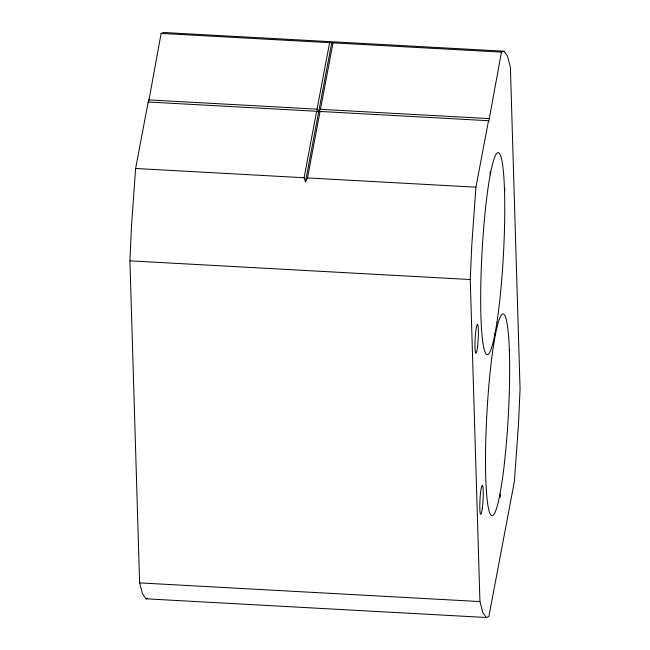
<?xml version="1.0" encoding="UTF-8"?>
<svg xmlns="http://www.w3.org/2000/svg" width="650" height="650" viewBox="0 0 650 650"><rect width="100%" height="100%" fill="white"/><g stroke="black" fill="none" stroke-linecap="round" stroke-linejoin="round"><path stroke-width="0.97" d="M129.927 260.845L131.487 226.094L135.623 168.488L148.184 102.017L316.648 111.272L318.606 112.182L320.044 111.459L488.507 120.713L488.767 121.526L501.467 52.114L504.043 51.188L507.455 56.095L510.388 67.112L520.073 389.155L518.513 423.906L514.378 481.512L488.857 616.574L486.281 617.5L145.957 598.812L142.545 593.905L139.612 582.887L129.927 260.845L470.251 279.533L479.936 601.575L482.861 612.592L486.281 617.5M470.251 279.533L471.802 244.782L475.946 187.184L488.507 120.713M504.043 51.188L163.719 32.5L161.143 33.426L148.444 102.838L148.184 102.017M504.619 190.962L504.782 188.557L504.579 191.173M509.462 351.991L509.616 349.586L509.421 352.202M320.044 111.459L307.491 177.929L305.459 181.748L304.086 177.743L316.648 111.272M333.011 42.867L320.45 109.338L318.606 112.182L317.046 109.151L329.607 42.681L501.467 52.114M305.459 181.748L331.752 42.616M145.957 598.812L147.672 598.195M161.143 33.426L329.607 42.681M148.59 99.897L317.046 109.151M320.45 109.338L488.906 118.584M135.623 168.488L304.086 177.743M307.491 177.929L475.946 187.184M139.612 582.887L479.936 601.575M490.271 171.714L490.352 174.395L490.271 171.714M499.964 494.276L500.045 496.966L499.964 494.276M495.129 333.279L495.186 335.457L495.129 333.279M496.941 322.229L496.348 326.024A101.116 10.741 -86.9 0 1 480.911 280.581A101.116 10.741 -86.9 0 1 500.606 155.716A101.116 10.741 -86.9 0 1 496.941 322.229M497.193 326.422L496.559 329.087A101.116 10.741 -86.9 0 0 485.591 471.096A101.116 10.741 -86.9 0 0 499.436 496.698A101.116 10.741 -86.9 0 0 509.446 352.901L509.308 348.814A101.116 10.741 -86.9 0 0 497.193 326.422M477.498 347.019A14.397 1.527 -86.9 0 0 477.596 324.48A14.397 1.527 -86.9 0 0 474.963 344.914A14.397 1.527 -86.9 0 0 477.498 347.019M482.341 508.04A14.397 1.527 -86.9 0 0 482.43 485.501A14.397 1.527 -86.9 0 0 479.806 505.936A14.397 1.527 -86.9 0 0 482.341 508.04"/></g></svg>
